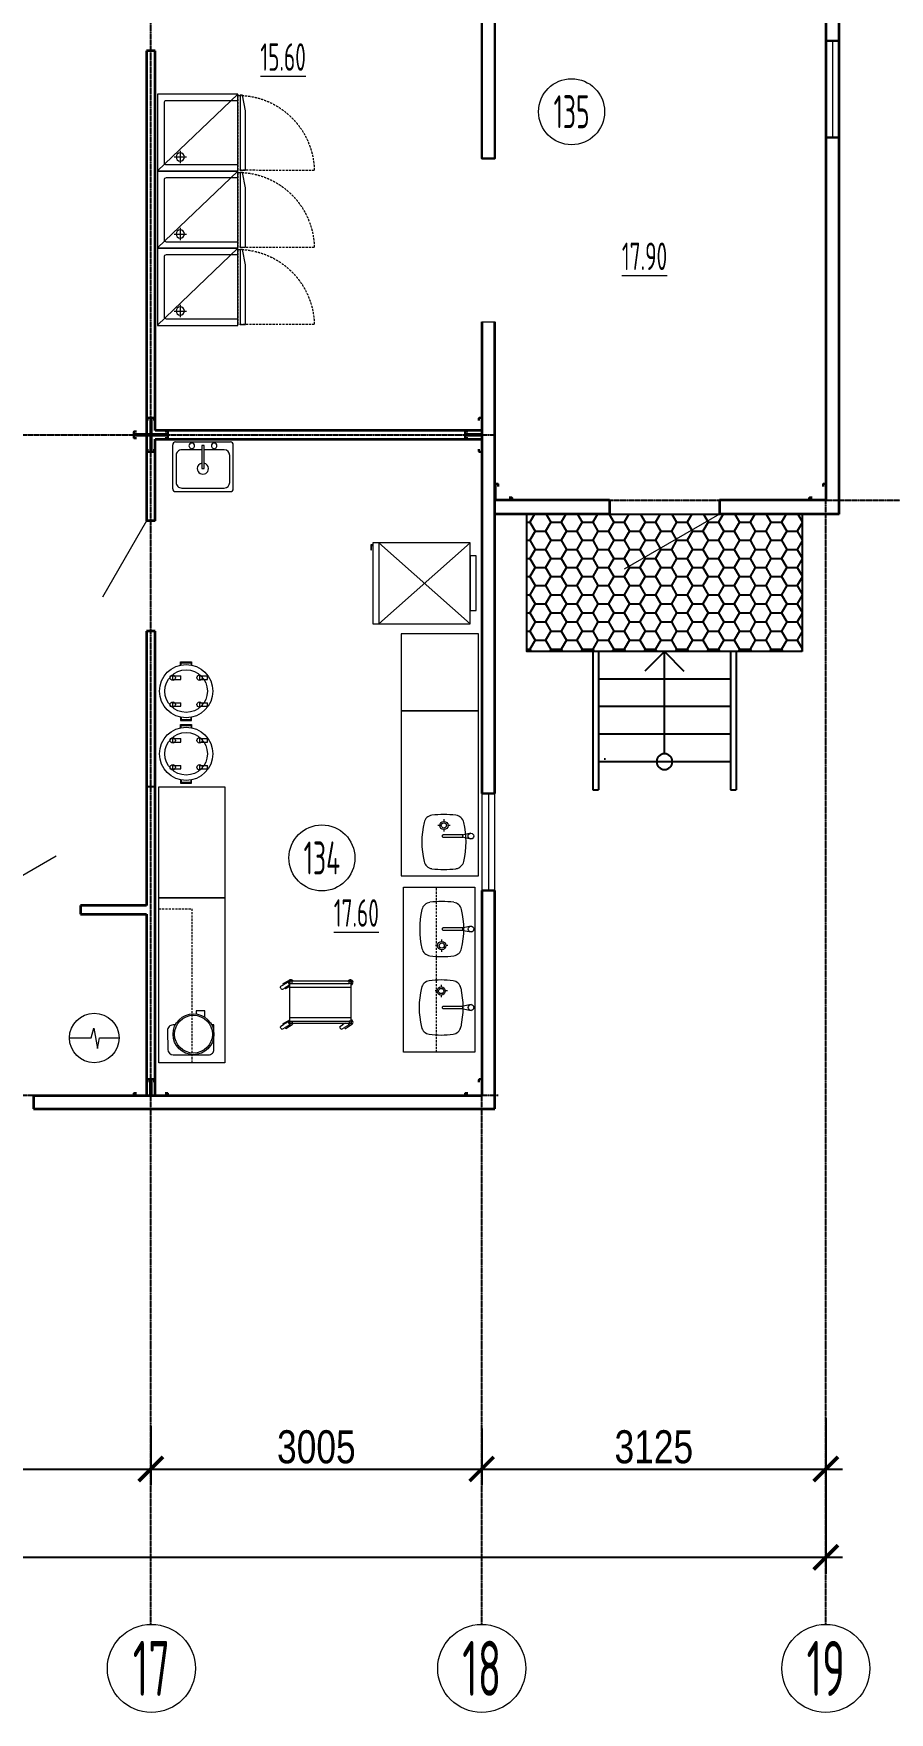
# Model space of a CAD drawing. Header units: millimetres. Extents: x 2162 to 93478, y -2737 to 52379.
# Drawn here: x 53147 to 60920, y -2737 to 12516 of the extents above; entities that cross this region are included whole.
import ezdxf
from ezdxf.enums import TextEntityAlignment as Align

# ---------------------------------------------------------------- set-up
doc = ezdxf.new("R2010")
doc.units = ezdxf.units.MM
for name, pattern in [('DASHEDX2', [1.5, 1, -0.5]), ('Штрихпунктир 15 х 2 х 2 мм', [19, 15, -2, 0, -2]), ('Штрихпунктирная', [30, 25, -2.25, 0.5, -2.25])]:
    doc.linetypes.add(name, pattern=pattern)
doc.layers.add('Axes', color=40, linetype='Штрихпунктирная')
doc.layers.add('dimension', color=4, linetype='Continuous')
for name, color, linetype, lineweight in [('Columns', 5, 'Continuous', 30), ('door', 7, 'Continuous', 18), ('equipment 1', 4, 'Continuous', 9), ('txt', 219, 'Continuous', 20), ('Wall', 5, 'Continuous', 9), ('windows', 4, 'Continuous', 30)]:
    doc.layers.add(name, color=color, linetype=linetype, lineweight=lineweight)
doc.styles.add('KOTE', font='romrust.shx', dxfattribs={"width": 0.8})
doc.styles.add('стиль1', font='cs_gost2304.shx', dxfattribs={"width": 0.8})
doc.dimstyles.new('ayala 100', dxfattribs={"dimscale": 50, "dimtxt": 6, "dimasz": 4.4, "dimexe": 3, "dimexo": 5, "dimgap": 1, "dimtad": 1, "dimtoh": 1, "dimdec": 0, "dimzin": 9, "dimdsep": 46, "dimtxsty": 'KOTE', "dimblk": 'ARCHTICK', "dimcen": 0, "dimdle": 3, "dimclrd": 4, "dimclre": 4, "dimclrt": 3, "dimadec": 0, "dimazin": 0, "dimtfac": 0.666667, "dimtdec": 0, "dimtix": 1, "dimtmove": 1, "dimatfit": 0, "dimfxl": 1, "dimtvp": 1, "dimtolj": 1, "dimarcsym": 0})

# ---------------------------------------------------------------- blocks, each defined once
blk = doc.blocks.new('d9')
at = {"layer": 'door'}
blk.add_line((-450, 40), (329, 490), dxfattribs=at)
blk = doc.blocks.new('kolumn')
at = {"color": 0, "ltscale": 100}
for p, q in [((4, 0), (146, 0)), ((0, -4), (0, -146)), ((4, -150), (21, -150)), ((25, -146), (25, -125)), ((146, -25), (125, -25)), ((150, -4), (150, -21))]:
    blk.add_line(p, q, dxfattribs=at)
for centre, start, end in [((4, -4), 90, 180), ((146, -4), 0, 90), ((4, -146), 180, 270), ((21, -146), 270, 0), ((146, -21), 270, 0)]:
    blk.add_arc(centre, 4, start, end, dxfattribs=at)
blk = doc.blocks.new('*U21')
at = {"color": 0, "lineweight": 15}
for p, q in [((-1.2, 0), (-1.2, 8.8)), ((-0.6, 0), (-0.6, 8.8)), ((0, 8.8), (0, 0))]:
    blk.add_line(p, q, dxfattribs=at)
at = {"ltscale": 100}
for p, q in [((-1.2, 8.8), (0, 8.8)), ((0, 0), (-1.2, 0))]:
    blk.add_line(p, q, dxfattribs=at)
blk = doc.blocks.new('entrance')
h = blk.add_hatch()
h.set_pattern_fill('HONEY', color=0, scale=0.3, angle=270)
h.set_pattern_definition([(270, (297.8511, -94.09346), (0.8248892, -1.42875), [0.9525, -1.905]), (30, (297.8511, -94.09346), (0.8248892, 1.42875), [0.9525, -1.905]), (330, (297.8511, -94.09346), (1.6497784, -3e-09), [-1.905, 0.9525])])
h.paths.add_polyline_path([(12.5, 12.5), (12.5, -12.5), (0, -12.5), (0, 12.5)])
at = {"color": 0}
blk.add_lwpolyline([(12.5, -12.5), (12.5, 12.5), (0, 12.5), (0, -12.5)], close=True, dxfattribs=at)
blk.add_lwpolyline([(12.5, -12.5), (12.5, 12.5), (0, 12.5), (0, -12.5)], close=True, dxfattribs=at)
blk = doc.blocks.new('1300 stair')
at = {"color": 0, "ltscale": 100}
for p, q in [((0, 6.5), (12.57, 6.5)), ((0, 6), (12.57, 6)), ((0, -6), (0, 6)), ((2.5, -6), (2.5, 6)), ((5, -6), (5, 6)), ((7.5, -6), (7.5, 6)), ((10, -6), (10, 6)), ((0, 0), (1.77, 1.77)), ((0, 0), (1.77, 1.77)), ((9.28, 0), (0, 0)), ((0, 0), (1.77, -1.77)), ((0, 0), (1.77, -1.77)), ((0, -6), (12.57, -6)), ((0, -6.5), (12.57, -6.5))]:
    blk.add_line(p, q, dxfattribs=at)
at = {"color": 0}
for p, q in [((12.57, 6.5), (12.57, 6)), ((12.57, -6), (12.57, -6.5))]:
    blk.add_line(p, q, dxfattribs=at)
at = {"color": 0, "ltscale": 100}
blk.add_circle((10, 0), 0.719, dxfattribs=at)
blk = doc.blocks.new('_ArchTick')
at = {"color": 0, "linetype": 'ByBlock', "const_width": 0.15}
blk.add_lwpolyline([(-0.5, -0.5), (0.5, 0.5)], dxfattribs=at)
blk = doc.blocks.new('*D72')
at = {"layer": 'Defpoints', "color": 0, "transparency": 16777216}
for p in [(51202, 178), (54212, 113), (54212, -526)]:
    blk.add_point(p, dxfattribs=at)
at = {"layer": 'dimension', "color": 4, "lineweight": -2, "transparency": 16777216}
for p, q in [((51202, -72), (51202, -676)), ((54212, -137), (54212, -676)), ((51052, -526), (54362, -526))]:
    blk.add_line(p, q, dxfattribs=at)
at = {"layer": 'dimension', "color": 4, "lineweight": -2, "transparency": 16777216, "xscale": 220, "yscale": 220, "zscale": 220, "rotation": 180}
blk.add_blockref('_ArchTick', (51202, -526), dxfattribs=at)
at = {"layer": 'dimension', "color": 4, "lineweight": -2, "transparency": 16777216, "xscale": 220, "yscale": 220, "zscale": 220}
blk.add_blockref('_ArchTick', (54212, -526), dxfattribs=at)
at = {"layer": 'dimension', "color": 3, "transparency": 16777216, "insert": (52707, -326), "char_height": 300, "attachment_point": 5, "style": 'KOTE'}
blk.add_mtext('\\A1;3010', dxfattribs=at)
blk = doc.blocks.new('*D73')
at = {"layer": 'Defpoints', "color": 0, "transparency": 16777216}
for p in [(54212, 113), (57217, 91), (57217, -526)]:
    blk.add_point(p, dxfattribs=at)
at = {"layer": 'dimension', "color": 4, "lineweight": -2, "transparency": 16777216}
for p, q in [((54212, -137), (54212, -676)), ((57217, -159), (57217, -676)), ((54062, -526), (57367, -526))]:
    blk.add_line(p, q, dxfattribs=at)
at = {"layer": 'dimension', "color": 4, "lineweight": -2, "transparency": 16777216, "xscale": 220, "yscale": 220, "zscale": 220, "rotation": 180}
blk.add_blockref('_ArchTick', (54212, -526), dxfattribs=at)
at = {"layer": 'dimension', "color": 4, "lineweight": -2, "transparency": 16777216, "xscale": 220, "yscale": 220, "zscale": 220}
blk.add_blockref('_ArchTick', (57217, -526), dxfattribs=at)
at = {"layer": 'dimension', "color": 3, "transparency": 16777216, "insert": (55715, -326), "char_height": 300, "attachment_point": 5, "style": 'KOTE'}
blk.add_mtext('\\A1;3005', dxfattribs=at)
blk = doc.blocks.new('*D74')
at = {"layer": 'Defpoints', "color": 0, "transparency": 16777216}
for p in [(60342, 186), (57217, 91), (60342, -526)]:
    blk.add_point(p, dxfattribs=at)
at = {"layer": 'dimension', "color": 4, "lineweight": -2, "transparency": 16777216}
for p, q in [((60342, -64), (60342, -676)), ((57217, -159), (57217, -676)), ((57067, -526), (60492, -526))]:
    blk.add_line(p, q, dxfattribs=at)
at = {"layer": 'dimension', "color": 4, "lineweight": -2, "transparency": 16777216, "xscale": 220, "yscale": 220, "zscale": 220, "rotation": 180}
blk.add_blockref('_ArchTick', (57217, -526), dxfattribs=at)
at = {"layer": 'dimension', "color": 4, "lineweight": -2, "transparency": 16777216, "xscale": 220, "yscale": 220, "zscale": 220}
blk.add_blockref('_ArchTick', (60342, -526), dxfattribs=at)
at = {"layer": 'dimension', "color": 3, "transparency": 16777216, "insert": (58780, -326), "char_height": 300, "attachment_point": 5, "style": 'KOTE'}
blk.add_mtext('\\A1;3125', dxfattribs=at)
blk = doc.blocks.new('*D79')
at = {"layer": 'Defpoints', "color": 0, "transparency": 16777216}
for p in [(60342, 186), (6057, -11), (60342, -1328)]:
    blk.add_point(p, dxfattribs=at)
at = {"layer": 'dimension', "color": 4, "lineweight": -2, "transparency": 16777216}
for p, q in [((60342, -64), (60342, -1478)), ((6057, -261), (6057, -1478)), ((5907, -1328), (60492, -1328))]:
    blk.add_line(p, q, dxfattribs=at)
at = {"layer": 'dimension', "color": 4, "lineweight": -2, "transparency": 16777216, "xscale": 220, "yscale": 220, "zscale": 220, "rotation": 180}
blk.add_blockref('_ArchTick', (6057, -1328), dxfattribs=at)
at = {"layer": 'dimension', "color": 4, "lineweight": -2, "transparency": 16777216, "xscale": 220, "yscale": 220, "zscale": 220}
blk.add_blockref('_ArchTick', (60342, -1328), dxfattribs=at)
at = {"layer": 'dimension', "color": 3, "transparency": 16777216, "insert": (33200, -1128), "char_height": 300, "attachment_point": 5, "style": 'KOTE'}
blk.add_mtext('\\A1;54285', dxfattribs=at)
blk = doc.blocks.new('equipment 0576')
at = {"color": 0}
for points in [[(-350, 0), (350, 0), (350, -730), (-350, -730)], [(-340, -753), (341, -753), (341, -800), (-200, -800), (-340, -773)]]:
    blk.add_lwpolyline(points, close=True, dxfattribs=at)
for points in [[(-350, -730), (347, 0)], [(220, -151), (220, -263)], [(164, -207), (277, -207)]]:
    blk.add_lwpolyline(points, dxfattribs=at)
blk.add_lwpolyline([(-290, -730), (-290, -80, -0.414214), (-270, -60), (270, -60, -0.414214), (290, -80), (290, -730)], format="xyb", dxfattribs=at)
at = {"color": 0, "linetype": 'DASHEDX2', "ltscale": 20}
blk.add_lwpolyline([(-340, -733), (-340, -735, 0.405436), (343, -1425), (343, -1425), (341, -733)], format="xyb", close=True, dxfattribs=at)
at = {"color": 0}
blk.add_circle((220, -207), 37.5, dxfattribs=at)
blk = doc.blocks.new('560 x 460mm')
at = {"color": 0}
for p, q in [((57, 505), (57, 105)), ((57, 505), (57, 105)), ((581, 530), (82, 530)), ((581, 530), (82, 530)), ((524, 498), (139, 498)), ((607, 105), (607, 505)), ((607, 105), (607, 505)), ((88, 447), (88, 201)), ((341, 321), (322, 321)), ((322, 321), (322, 112)), ((341, 112), (341, 321)), ((575, 201), (575, 447)), ((82, 80), (581, 80)), ((82, 80), (581, 80)), ((139, 150), (322, 150)), ((322, 112), (341, 112)), ((341, 150), (524, 150))]:
    blk.add_line(p, q, dxfattribs=at)
for centre, radius, start, end in [((82, 505), 25.4, 90, 180), ((82, 505), 25.4, 90, 180), ((139, 447), 50.8, 90, 180), ((524, 447), 50.8, 360, 90), ((581, 505), 25.4, 0, 90), ((581, 505), 25.4, 360, 90), ((332, 321), 50.8, 360, 180), ((332, 321), 50.8, 180, 259.1931), ((332, 321), 50.8, 280.8069, 0), ((139, 201), 50.8, 180, 270), ((524, 201), 50.8, 270, 0), ((82, 105), 25.4, 180, 270), ((82, 105), 25.4, 180, 270), ((230, 115), 25.4, 360, 180), ((230, 115), 25.4, 180, 360), ((433, 115), 25.4, 360, 180), ((433, 115), 25.4, 180, 360), ((581, 105), 25.4, 270, 360), ((581, 105), 25.4, 270, 0)]:
    blk.add_arc(centre, radius, start, end, dxfattribs=at)
blk = doc.blocks.new('A$C70FD0A59')
at = {"color": 0}
blk.add_lwpolyline([(-407, 394), (-209, 394), (-185, 483), (-153, 297), (-134, 394), (43, 394)], dxfattribs=at)
blk.add_circle((-182, 394), 225, dxfattribs=at)
blk = doc.blocks.new('wheelbarrow_top_dwgmodels.com')
at = {"color": 0}
blk.add_line((0, -191), (0, -144), dxfattribs=at)
for points in [[(-640, 128), (-642, 132, -0.399302), (-639, 146), (-617, 159), (-620, 166, -0.390918), (-619, 170), (-566, 198)], [(-640, 128), (-637, 123, 0.399302), (-623, 120), (-601, 132), (-597, 126, 0.390918), (-593, 125), (-562, 144)], [(-640, -234), (-642, -230, -0.399302), (-639, -216), (-617, -203), (-620, -196, -0.390918), (-619, -192), (-566, -164)], [(-640, -234), (-637, -239, 0.399302), (-623, -242), (-601, -230), (-597, -236, 0.390918), (-593, -237), (-537, -202)], [(-100, -234), (-102, -230, -0.399302), (-99, -216), (-77, -203), (-80, -196, -0.390918), (-79, -192), (-76, -191)], [(-100, -234), (-97, -239, 0.399302), (-83, -242), (-61, -230), (-57, -236, 0.390918), (-53, -237), (3, -202)]]:
    blk.add_lwpolyline(points, format="xyb", dxfattribs=at)
for points in [[(-574, 183), (-617, 159)], [(-562, 155), (-601, 132)], [(-558, -171), (-558, 171)], [(-538, 171), (-18, 171)], [(-38, 191), (-26, 198)], [(0, 158), (3, 160)], [(-558, 137), (-5, 137)], [(-558, -137), (-5, -137)], [(-574, -179), (-617, -203)], [(-558, -205), (-601, -230)], [(-538, -171), (-18, -171)], [(-56, -191), (-77, -203)], [(-18, -205), (-61, -230)]]:
    blk.add_lwpolyline(points, dxfattribs=at)
for points in [[(-562, 191), (-562, -191), (0, -191), (0, 191)], [(-558, 191), (-558, 171), (-538, 171), (-538, 191)], [(2, 191), (2, 171), (-18, 171), (-18, 191)], [(-558, -191), (-558, -171), (-538, -171), (-538, -191)], [(2, -191), (2, -171), (-18, -171), (-18, -191)]]:
    blk.add_lwpolyline(points, close=True, dxfattribs=at)
for centre, radius, start, end in [((-548, 181), 24, 24.6243, 234.3147), ((-8, 181), 24, 290.7424, 155.3757), ((-5, 142), 5, 270, 0), ((-5, -142), 5, 360, 90), ((-548, -181), 24, 125.6853, 335.3757), ((-8, -181), 24, 204.6243, 69.2576)]:
    blk.add_arc(centre, radius, start, end, dxfattribs=at)
blk = doc.blocks.new('equip0548')
at = {"color": 0}
for p, q in [((-50, 266), (50, 266)), ((-50, 237), (-50, 266)), ((-45, 258), (45, 258)), ((-45, 238), (-45, 258)), ((45, 258), (45, 238)), ((50, 266), (50, 237)), ((-124, 138), (-49, 138)), ((-124, 138), (-124, 106)), ((-124, 106), (-49, 106)), ((-49, 106), (-49, 138)), ((120, 138), (120, 106)), ((120, 138), (195, 138)), ((120, 106), (195, 106)), ((195, 106), (195, 138)), ((-124, -106), (-124, -138)), ((-124, -106), (-49, -106)), ((-124, -138), (-49, -138)), ((-49, -138), (-49, -106)), ((120, -106), (120, -138)), ((120, -106), (195, -106)), ((120, -138), (195, -138)), ((195, -138), (195, -106)), ((-50, -237), (-50, -266)), ((-50, -266), (50, -266)), ((-45, -238), (-45, -258)), ((-45, -258), (45, -258)), ((45, -258), (45, -238)), ((50, -266), (50, -237))]:
    blk.add_line(p, q, dxfattribs=at)
for centre, radius in [((0, 0), 242), ((0, 0), 193), ((-122, 122), 24), ((122, 122), 24), ((-122, -122), 24), ((122, -122), 24)]:
    blk.add_circle(centre, radius, dxfattribs=at)
blk = doc.blocks.new('equip04387')
at = {"color": 0}
for p, q in [((-884, 368), (-884, -368)), ((-884, 368), (-55, -368)), ((-55, 368), (-884, -368))]:
    blk.add_line(p, q, dxfattribs=at)
blk.add_lwpolyline([(-939, 350), (-959, 350), (-959, 302), (-951, 302), (-951, 341), (-939, 341)], dxfattribs=at)
for points in [[(-939, 368), (-939, -368), (-55, -368), (-55, 368)], [(-55, 249), (-55, -249), (0, -249), (0, 249)]]:
    blk.add_lwpolyline(points, close=True, dxfattribs=at)
blk = doc.blocks.new('d8')
at = {"layer": 'door'}
blk.add_line((400, 40), (-293, 440), dxfattribs=at)
blk = doc.blocks.new('equip 0451')
at = {"color": 0}
for points in [[(600, 2507), (600, 1500), (0, 1500), (0, 2507)], [(0, 1500), (600, 1500), (600, 0), (0, 0)]]:
    blk.add_lwpolyline(points, close=True, dxfattribs=at)
at = {"color": 0, "linetype": 'DASHEDX2', "ltscale": 20}
blk.add_lwpolyline([(0, 0), (0, 1400), (300, 1400), (300, 0)], close=True, dxfattribs=at)
at = {"color": 0}
blk.add_lwpolyline([(419, 414), (419, 472), (339, 472), (339, 444)], dxfattribs=at)
for points in [[(149, 344), (129, 344, 0.417964), (79, 293), (81, 122, 0.410473), (131, 73), (451, 73, 0.417964), (501, 123)], [(501, 123), (499, 344), (480, 344, 0.417964)]]:
    blk.add_lwpolyline(points, format="xyb", dxfattribs=at)
for radius in [186, 172]:
    blk.add_circle((315, 260), radius, dxfattribs=at)
blk = doc.blocks.new('equip 0455')
at = {"color": 0}
blk.add_lwpolyline([(-650, 0), (0, 0), (0, -1500), (-650, -1500)], close=True, dxfattribs=at)
at = {"color": 0, "linetype": 'DASHEDX2', "ltscale": 20}
blk.add_lwpolyline([(-350, -1500), (-350, 0), (0, 0), (0, -1500)], close=True, dxfattribs=at)
at = {"color": 0}
for points in [[(-109, -370), (-288, -370, 0.414214), (-298, -380), (-298, -381, 0.414214), (-289, -390), (-109, -390)], [(-36, -354), (-106, -369, 0.355844), (-114, -378), (-114, -382, 0.355442), (-106, -392), (-36, -406)], [(-36, -1067), (-106, -1081, 0.355844), (-114, -1091), (-114, -1095, 0.355442), (-106, -1105), (-36, -1119)], [(-109, -1083), (-288, -1083, 0.414214), (-298, -1093), (-298, -1094, 0.414214), (-289, -1103), (-109, -1103)]]:
    blk.add_lwpolyline(points, format="xyb", dxfattribs=at)
for points in [[(-339, -530), (-358, -530)], [(-302, -493), (-302, -474)], [(-302, -587), (-302, -568)], [(-246, -530), (-264, -530)], [(-307, -887), (-307, -905)], [(-345, -943), (-363, -943)], [(-307, -980), (-307, -999)], [(-251, -943), (-270, -943)]]:
    blk.add_lwpolyline(points, dxfattribs=at)
for centre, radius in [((-36, -380), 26), ((-302, -530), 37.5), ((-302, -530), 23.5), ((-307, -943), 37.5), ((-307, -943), 23.5), ((-36, -1093), 26)]:
    blk.add_circle(centre, radius, dxfattribs=at)
for centre, radius, start, end in [((-399, -222), 85, 97.8072, 167.1618), ((-302, -930), 800, 82.1928, 97.8072), ((-205, -222), 85, 12.8382, 82.1928), ((294, -380), 796, 167.1259, 192.8741), ((-897, -380), 796, 347.1259, 12.8741), ((-399, -539), 85, 192.8382, 262.1928), ((-205, -539), 85, 277.8072, 347.1618), ((-302, 170), 800, 262.1928, 277.8072), ((-404, -935), 85, 97.8072, 167.1618), ((-307, -1643), 800, 82.1928, 97.8072), ((-210, -935), 85, 12.8382, 82.1928), ((289, -1093), 796, 167.1259, 192.8741), ((-903, -1093), 796, 347.1259, 12.8741), ((-404, -1251), 85, 192.8382, 262.1928), ((-307, -543), 800, 262.1928, 277.8072), ((-210, -1251), 85, 277.8072, 347.1618)]:
    blk.add_arc(centre, radius, start, end, dxfattribs=at)
blk = doc.blocks.new('equip 0489')
at = {"color": 0}
for points in [[(0, -700), (0, 0), (-700, 0), (-700, -700)], [(-700, -2200), (0, -2200), (0, -700), (-700, -700)]]:
    blk.add_lwpolyline(points, close=True, dxfattribs=at)
for points in [[(-350, -1741), (-369, -1741)], [(-313, -1684), (-313, -1703)], [(-313, -1778), (-313, -1797)], [(-256, -1741), (-275, -1741)]]:
    blk.add_lwpolyline(points, dxfattribs=at)
for points in [[(-140, -1827), (-318, -1827, 0.414214), (-328, -1837), (-328, -1838, 0.414214), (-319, -1847), (-140, -1847)], [(-67, -1811), (-136, -1825, 0.355844), (-144, -1835), (-144, -1839, 0.355442), (-136, -1848), (-67, -1863)]]:
    blk.add_lwpolyline(points, format="xyb", dxfattribs=at)
for centre, radius in [((-313, -1741), 37.5), ((-313, -1741), 23.5), ((-67, -1837), 26)]:
    blk.add_circle(centre, radius, dxfattribs=at)
for centre, radius, start, end in [((-410, -1732), 85, 97.8072, 167.1618), ((-313, -2441), 800, 82.1928, 97.8072), ((-215, -1732), 85, 12.8382, 82.1928), ((283, -1891), 796, 167.1259, 192.8741), ((-908, -1891), 796, 347.1259, 12.8741), ((-410, -2049), 85, 192.8382, 262.1928), ((-313, -1341), 800, 262.1928, 277.8072), ((-215, -2049), 85, 277.8072, 347.1618)]:
    blk.add_arc(centre, radius, start, end, dxfattribs=at)

msp = doc.modelspace()

# ---------------------------------------------------------------- linework, layer by layer
msp.add_line((58328.5, 5927), (58341, 5927))
at = {"color": 5}
msp.add_lwpolyline([(54252.1, 5671.6), (54172.1, 5671.6)], dxfattribs=at)
at = {"layer": 'Axes', "linetype": 'Штрихпунктир 15 х 2 х 2 мм'}
for p, q in [((54212.1, -1937.4), (54212.1, 21035.1)), ((3469.3, 8870.1), (57337.1, 8870.1)), ((57346.1, 8275.8), (62291.6, 8275.8)), ((60342, -1937.4), (60342, 8281.8)), ((57217.1, -1937.4), (57217.1, 3188.6)), ((3469.3, 2870.1), (57367.1, 2870.1))]:
    msp.add_line(p, q, dxfattribs=at)
at = {"layer": 'door'}
msp.add_lwpolyline([(59376.8, 8150.8), (58510.7, 7650.8)], dxfattribs=at)
at = {"layer": 'txt'}
for centre, radius in [((58033.1, 11806.1), 300), ((55765.4, 5026), 300), ((54217.1, -2337.4), 400), ((57217.1, -2337.4), 400), ((60342, -2337.4), 400)]:
    msp.add_circle(centre, radius, dxfattribs=at)
at = {"layer": 'Wall', "lineweight": 35}
for p, q in [((60462.1, 8150.8), (60462.1, 14400.8)), ((60342.1, 14280.8), (60342.1, 8270.8)), ((54172.1, 12360.1), (54172.1, 8087.6)), ((54252.1, 12360.1), (54172.1, 12360.1)), ((54252.1, 8910.1), (54252.1, 12360.1)), ((57217.1, 9897.2), (57217.1, 5610.9)), ((57337.1, 5610.9), (57337.1, 9897.2)), ((57217.1, 8910.1), (54252.1, 8910.1)), ((54252.1, 8830.1), (57217.1, 8830.1)), ((54252.1, 8087.6), (54252.1, 8830.1)), ((58376.8, 8275.8), (57337.1, 8275.8)), ((60342, 8275.8), (59376.8, 8275.8)), ((54252.1, 8087.6), (54172.1, 8087.6)), ((58376.8, 8150.8), (57337.1, 8150.8)), ((60462.1, 8150.8), (59376.8, 8150.8)), ((54252.1, 7087.6), (54172.1, 7087.6)), ((54172.1, 7087.6), (54172.1, 4595.1)), ((54252.1, 2865.1), (54252.1, 7087.6)), ((57217.1, 4730.9), (57217.1, 2865.1)), ((57337.1, 2745.1), (57337.1, 4730.9)), ((54172.1, 4595.1), (53572.1, 4595.1)), ((53572.1, 4595.1), (53572.1, 4515.1)), ((53572.1, 4515.1), (54172.1, 4515.1)), ((54172.1, 4515.1), (54172.1, 2865.1)), ((54172.1, 2865.1), (53147.1, 2865.1)), ((53147.1, 2865.1), (53147.1, 2745.1)), ((57217.1, 2865.1), (54252.1, 2865.1)), ((53147.1, 2745.1), (57337.1, 2745.1))]:
    msp.add_line(p, q, dxfattribs=at)
at = {"layer": 'Wall', "color": 5}
msp.add_lwpolyline([(57217.1, 9897.2), (57337.1, 9897.2)], dxfattribs=at)
at = {"layer": 'Wall', "lineweight": 35}
for points in [[(58376.8, 8270.8), (58376.8, 8150.8)], [(59376.8, 8275.8), (59376.8, 8150.8)]]:
    msp.add_lwpolyline(points, dxfattribs=at)
at = {"layer": 'windows'}
msp.add_lwpolyline([(57337.1, 12770.1), (57217.1, 12770.1), (57217.1, 11382.1), (57337.1, 11382.1)], close=True, dxfattribs=at)

# ---------------------------------------------------------------- block references
at = {"xscale": -100, "yscale": 100, "zscale": 100, "rotation": 90}
for name, p in [('entrance', (58876.8, 8150.8)), ('1300 stair', (58876.8, 6900.8))]:
    msp.add_blockref(name, p, dxfattribs=at)
at = {"layer": 'Columns'}
for p, rotation in [((54207.5, 8875.1), 180), ((57217, 8875.1), 180), ((57342.1, 8275.8), 90), ((54207.1, 2865.1), 180), ((57217.1, 2865.1), 180)]:
    msp.add_blockref('kolumn', p, dxfattribs=dict(at, rotation=rotation))
at = {"layer": 'Columns', "xscale": -1}
for p, rotation in [((54217.5, 8875.1), 180), ((60342.1, 8275.8), 270), ((54217.1, 2865.1), 180)]:
    msp.add_blockref('kolumn', p, dxfattribs=dict(at, rotation=rotation))
for p in [(54207.5, 8865.1), (57217.1, 8865.1)]:
    msp.add_blockref('kolumn', p, dxfattribs=at)
at = {"layer": 'Columns'}
msp.add_blockref('kolumn', (54217.5, 8865.1), dxfattribs=at)
at = {"layer": 'door', "rotation": 89.99999999999993}
msp.add_blockref('d8', (54212.1, 7687.6), dxfattribs=at)
at = {"layer": 'door'}
msp.add_blockref('d9', (53022.1, 4555.1), dxfattribs=at)
at = {"layer": 'equipment 1', "xscale": -1, "rotation": 90}
for p in [(54271.6, 11614.9), (54271.6, 10914.9), (54271.6, 10214.9)]:
    msp.add_blockref('equipment 0576', p, dxfattribs=at)
at = {"layer": 'equipment 1', "rotation": 180}
msp.add_blockref('560 x 460mm', (55016.8, 8884.8), dxfattribs=at)
at = {"layer": 'equipment 1'}
for name, p in [('equip04387', (57167.9, 7522.3)), ('equip 0489', (57186.2, 7062.1)), ('equip0548', (54532.5, 6541.6)), ('equip0548', (54532.5, 5972.2)), ('equip 0451', (54284.4, 3164.6)), ('equip 0455', (57155.8, 4760.2)), ('wheelbarrow_top_dwgmodels.com', (56032.2, 3714.6)), ('A$C70FD0A59', (53880.1, 2996.6))]:
    msp.add_blockref(name, p, dxfattribs=at)
at = {"layer": 'windows', "xscale": -100, "yscale": 100, "zscale": 100, "rotation": 180}
for p in [(60462.1, 12451.1), (57337.1, 5610.9)]:
    msp.add_blockref('*U21', p, dxfattribs=at)

# ---------------------------------------------------------------- texts
at = {"layer": 'txt', "ltscale": 100, "style": 'стиль1', "width": 0.7}
for s, p in [('%%U15.60', (55413.1, 12302.8)), ('%%U17.90', (58695.8, 10492.2)), ('%%U17.60', (56078.4, 4526))]:
    msp.add_text(s, height=250, dxfattribs=at).set_placement(p, align=Align.MIDDLE_CENTER)
at = {"layer": 'txt', "style": 'стиль1', "width": 0.7}
for s, height, p in [('135', 300, (58033.1, 11806.1)), ('134', 300, (55765.4, 5026)), ('17', 500, (54217.1, -2337.4)), ('18', 500, (57217.1, -2337.4)), ('19', 500, (60342, -2337.4))]:
    msp.add_text(s, height=height, dxfattribs=at).set_placement(p, align=Align.MIDDLE_CENTER)

# ---------------------------------------------------------------- dimensions: what is measured, and where the dimension line sits
at = {"layer": 'dimension'}
for base, p1, p2, picture, middle in [((60342, -1328.1), (6057.1, -11.1), (60342, 186.1), '*D79', (33199.6, -1128.1)), ((54212.1, -525.6), (51202.1, 177.9), (54212.1, 112.9), '*D72', (52707.1, -325.6)), ((60342, -525.6), (57217.1, 91.2), (60342, 186.1), '*D74', (58779.6, -325.6)), ((57217.1, -525.6), (54212.1, 112.9), (57217.1, 91.2), '*D73', (55714.6, -325.6))]:
    dim = msp.add_linear_dim(base=base, p1=p1, p2=p2, dimstyle='ayala 100', dxfattribs=at)
    dim.commit()
    dim.dimension.update_dxf_attribs({"geometry": picture, "text_midpoint": middle})

doc.saveas('drawing.dxf')
